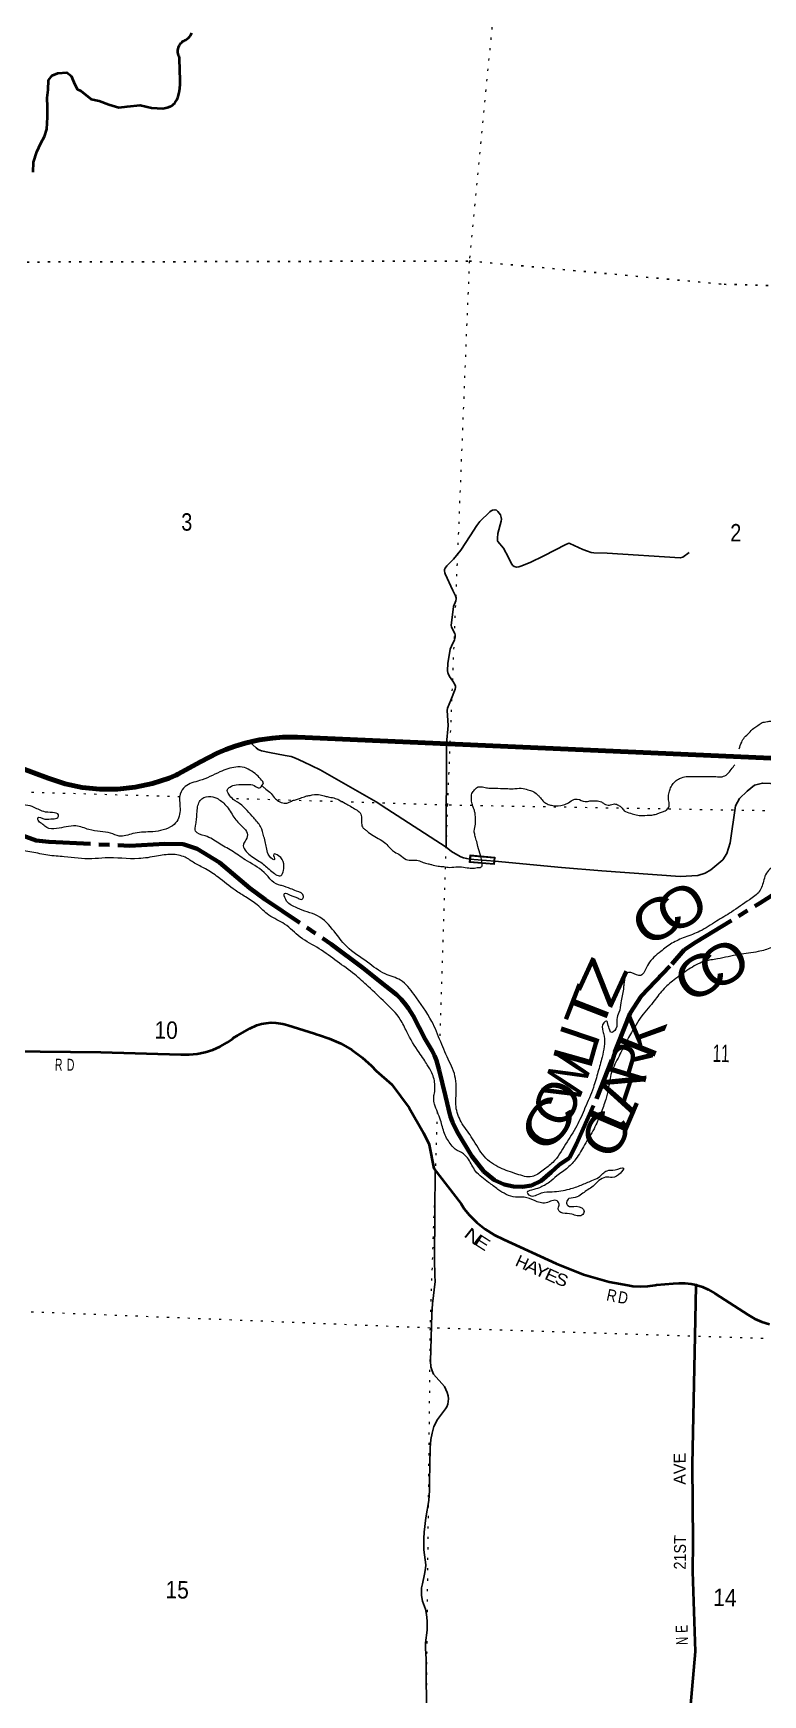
# Model space of a CAD drawing. Header units: feet. Extents: x -481249 to -254670, y -730376 to -544252.
# Drawn here: x -426964 to -419631, y -576728 to -560021 of the extents above; entities that cross this region are included whole.
import ezdxf
from ezdxf.enums import TextEntityAlignment as Align

# ---------------------------------------------------------------- set-up
doc = ezdxf.new("R2010")
doc.units = ezdxf.units.FT
doc.header["$LTSCALE"] = 70
doc.linetypes.add('DOTTED', pattern=[1.5, 0.3, -1.2])
doc.linetypes.add('LONG_DASH_SHORT_DASH', pattern=[9.9, 6, -1.2, 1.5, -1.2])
for name, color, linetype, lineweight in [('11', 7, 'LONG_DASH_SHORT_DASH', 60), ('23', 7, 'Continuous', 70), ('26', 7, 'Continuous', 40), ('27', 7, 'Continuous', 13), ('29', 7, 'Continuous', 25), ('31', 7, 'Continuous', 13), ('39', 7, 'Continuous', 13), ('6', 7, 'DOTTED', 25), ('7', 7, 'DOTTED', 13)]:
    doc.layers.add(name, color=color, linetype=linetype, lineweight=lineweight)
doc.layers.add('12', color=7, linetype='Continuous')

msp = doc.modelspace()

# ---------------------------------------------------------------- linework, layer by layer
at = {"layer": '11'}
msp.add_line((-420667.88, -569504.47), (-420667.47, -569503.82), dxfattribs=at)
for points in [[(-427146.32, -568062.44), (-426932.97, -568136.84), (-426806.73, -568152.35), (-425992.31, -568192.77)], [(-425992.31, -568192.77), (-425639.5, -568172.17), (-425457.47, -568176.67), (-425315.76, -568223.7), (-425092.34, -568360.64), (-424785.53, -568617.24), (-424631.65, -568731.76), (-423968.21, -569181.32), (-423652.38, -569419.18), (-423484.23, -569552.57), (-423310.89, -569688.5), (-423265.03, -569732.7), (-423217.17, -569789.73), (-423190.93, -569826.65), (-423145.21, -569901.22), (-423023.53, -570135.18), (-422953.27, -570254.2), (-422929.59, -570300.37), (-422911.39, -570350.41), (-422883.72, -570447.63), (-422820.97, -570710.18), (-422773.25, -570908.17), (-422750.7, -570970.75), (-422703.52, -571067.48), (-422555.1, -571312.16), (-422434.22, -571465.54), (-422328.69, -571552.12), (-422231.11, -571598.49), (-422138.2, -571616.63), (-422045.64, -571619.06), (-421954.26, -571606.54), (-421858.99, -571560.66), (-421757.46, -571473.69), (-421679.01, -571401.04), (-421575.34, -571328.13), (-421501.98, -571189.19), (-421302.9, -570734.65), (-421117.91, -570263.72), (-421085.92, -570180.65), (-420963.79, -569873.96), (-420854.98, -569704.87), (-420546.63, -569381.25), (-420422.79, -569236.91), (-420303.74, -569160.87), (-419662.16, -568769.15), (-418576.79, -568078.48)]]:
    msp.add_lwpolyline(points, dxfattribs=at)
at = {"layer": '23'}
msp.add_lwpolyline([(-427103.36, -567404.01), (-426813.08, -567512.89), (-426644.11, -567567.44), (-426470.37, -567604.03), (-426293.76, -567622.27), (-426116.2, -567621.94), (-425939.65, -567603.05), (-425766.05, -567565.81), (-425597.29, -567510.63), (-425560.51, -567495.6), (-425527.57, -567482.13), (-425510.51, -567472.68), (-425284.14, -567347.2), (-425113.58, -567259.56), (-425029.33, -567222.15), (-424934.8, -567190.24), (-424834.78, -567160.02), (-424749.75, -567139.98), (-424689.91, -567126.89), (-424560.46, -567109.35), (-424453.98, -567099.97), (-424369, -567098.66), (-424359.1, -567098.72), (-424332.82, -567098.89), (-424309.1, -567099.94), (-416981.21, -567425.88)], dxfattribs=at)
at = {"layer": '26'}
for points in [[(-425501.75, -560244.92), (-425503.42, -560240.35), (-425506.89, -560228.25), (-425509.07, -560215.85), (-425509.94, -560203.29), (-425509.49, -560190.7), (-425507.73, -560178.24), (-425504.68, -560166.02), (-425500.37, -560154.19), (-425494.84, -560142.88), (-425488.17, -560132.2), (-425480.41, -560122.29), (-425471.66, -560113.23), (-425462.01, -560105.15), (-425451.57, -560098.11), (-425440.45, -560092.21), (-425428.77, -560087.5), (-425428.68, -560087.44), (-425415.75, -560078.48), (-425403.83, -560068.21), (-425393.04, -560056.76), (-425383.51, -560044.24), (-425375.35, -560030.79), (-425368.63, -560016.57)], [(-426963.51, -561419.05), (-426959.9, -561318.01), (-426928, -561214.1), (-426886.37, -561128.45), (-426851.04, -561058.75), (-426825.71, -560986.87), (-426821.6, -560864.39), (-426819.81, -560759.94), (-426824.29, -560669.45), (-426814.91, -560591.26), (-426809.21, -560492.91), (-426774.29, -560447.32), (-426717.67, -560424.22), (-426625.19, -560417.82), (-426581.58, -560450.75), (-426554.54, -560513.51), (-426521.62, -560584.42), (-426483.72, -560599.16), (-426382.79, -560685.34), (-426300.73, -560700.86), (-426202.95, -560736.76), (-426103.1, -560768.67), (-426018.58, -560758.12), (-425889.83, -560744.33), (-425773.81, -560770.51), (-425661.5, -560778.53), (-425629.96, -560771.23), (-425604.56, -560765.36), (-425579.96, -560754.75), (-425577.48, -560753.51), (-425564.67, -560745.33), (-425552.79, -560735.86), (-425541.96, -560725.19), (-425539.03, -560721.63), (-425519.37, -560691.09), (-425511.77, -560671.63), (-425506.79, -560658.88), (-425495.54, -560618.21), (-425488.6, -560576.58), (-425486.05, -560534.46), (-425487.92, -560492.3), (-425492.03, -560282.16)], [(-425492, -560282.29), (-425492.08, -560281.41), (-425494.02, -560268.72), (-425497.28, -560256.31), (-425501.82, -560244.3)], [(-424786.6, -570028.87), (-424767.25, -570017.85), (-424736.6, -570005.09), (-424715.06, -569996.13), (-424668.84, -569982.35), (-424621.44, -569973.49), (-424573.36, -569969.62), (-424525.15, -569970.81), (-424477.32, -569977.02), (-424454.82, -569982.39), (-424429.82, -569988.38), (-424404.82, -569994.19), (-424135.25, -570078.65), (-424110.25, -570088.5), (-424085.25, -570096.63), (-423988.98, -570127.93), (-423872.5, -570179.82), (-423762.08, -570243.6), (-423658.93, -570318.57), (-423564.19, -570403.92), (-423518.1, -570452.64), (-423357.84, -570592.11), (-423186.39, -570826.03), (-423040.33, -571076.59), (-422982.65, -571195.51), (-422982.68, -571197.52), (-422936.59, -571437.43), (-422662.99, -571793.21), (-422631.35, -571843.21), (-422583.03, -571901.82), (-422505.74, -571977.78), (-422420.93, -572045.23), (-422329.53, -572103.46), (-422232.55, -572151.81), (-421707.08, -572391.93), (-421432.64, -572501.46), (-421176.21, -572574.45), (-421118.95, -572586.86), (-420987.83, -572610.71), (-420937.01, -572619.19), (-420862.27, -572623.72), (-420787.47, -572620.43), (-420713.43, -572609.33), (-420699.61, -572606.37), (-420530.71, -572593.3), (-420471, -572587.61), (-420411.02, -572588.19), (-420351.43, -572595.03), (-420302.01, -572606.04)], [(-429640.8, -570231.24), (-426283.99, -570266.83), (-425479.19, -570291.19), (-425397.53, -570291.54), (-425316.27, -570283.36), (-425236.32, -570266.72), (-425158.54, -570241.83), (-425083.79, -570208.93), (-425012.89, -570168.41), (-424960.99, -570131.04), (-424946.32, -570119.87), (-424910.99, -570099.75), (-424786.6, -570028.87)], [(-420358.97, -576865.84), (-420308.97, -576292.11), (-420335.38, -575489.98), (-420332.3, -575192.68), (-420339.01, -574413), (-420310.81, -573119.59), (-420302.25, -572619.92), (-420302.01, -572606.04)], [(-420302.01, -572606.04), (-420292.89, -572608.07), (-420236.03, -572627.16), (-420181.47, -572652.09), (-420157.61, -572666.08), (-420110.44, -572693.74), (-420107.61, -572695.56), (-419777.07, -572908.08), (-419709.91, -572947.1), (-419639.05, -572978.9), (-419565.24, -573003.11)]]:
    msp.add_lwpolyline(points, dxfattribs=at)
at = {"layer": '29'}
for p, q in [((-422809.09, -567162.17), (-422813.7, -568206.78)), ((-422575.86, -568326.11), (-422325.2, -568345.86)), ((-422924.58, -571439.65), (-422932.18, -572351.68))]:
    msp.add_line(p, q, dxfattribs=at)
for points in [[(-422809.09, -567162.17), (-422793.26, -566981.38), (-422801.74, -566832.83), (-422800.68, -566808.42), (-422767.8, -566726.72), (-422722.2, -566615.3), (-422719.54, -566599.91), (-422721.14, -566586.65), (-422730.68, -566564.37), (-422746.59, -566535.72), (-422780.53, -566489.03), (-422794.32, -566460.38), (-422798.02, -566452.42), (-422800.14, -566428.01), (-422797.5, -566357.45), (-422772.05, -566213.14), (-422760.37, -566183.43), (-422729.62, -566119.77), (-422724.31, -566093.23), (-422722.19, -566069.89), (-422725.38, -566056.1), (-422759.32, -565992.43), (-422763.02, -565973.86), (-422750.83, -565869.35), (-422738.11, -565784.46), (-422714.76, -565729.28), (-422712.65, -565708.06), (-422713.7, -565698.51), (-422719.01, -565678.34), (-422746.59, -565623.17), (-422822.95, -565457.64), (-422827.71, -565446.5), (-422828.77, -565428.46), (-422828.77, -565412.54), (-422823.47, -565399.81), (-422805.44, -565375.4), (-422738.11, -565309.09), (-422665.99, -565219.95), (-422572.66, -565075.64), (-422504.79, -564969.53), (-422474.56, -564930.8), (-422373.28, -564833.71), (-422362.14, -564823.63), (-422348.35, -564817.26), (-422322.37, -564812.49), (-422305.93, -564818.32), (-422292.67, -564829.47), (-422268.81, -564863.95), (-422260.32, -564889.42), (-422258.74, -564905.87), (-422260.32, -564926.56), (-422292.67, -565050.18), (-422297.44, -565099.52), (-422296.38, -565123.92), (-422292.67, -565130.82), (-422237.53, -565198.73), (-422186.62, -565292.11), (-422157.98, -565355.77), (-422144.2, -565372.75), (-422130.41, -565384.42), (-422104.95, -565388.67), (-422083.74, -565387.61), (-422063.59, -565381.24), (-421970.27, -565343.04), (-421830.27, -565275.13), (-421609.68, -565160.53), (-421587.4, -565150.98), (-421579.45, -565149.39), (-421571.5, -565152.04), (-421439.99, -565211.47), (-421393.85, -565230.04), (-421355.67, -565241.71), (-421329.69, -565245.42), (-421193.94, -565249.66), (-420460.04, -565296.35), (-420434.58, -565287.86), (-420370.95, -565241.18)], [(-424786.31, -567148.64), (-424723.99, -567205.81), (-424702.78, -567222.79), (-424670.96, -567237.64), (-424588.24, -567254.62), (-424431.28, -567284.33), (-424371.89, -567294.94), (-424327.34, -567309.8), (-424246.74, -567345.88), (-424081.29, -567428.64), (-423517.08, -567749.09), (-423408.9, -567819.13), (-422813.7, -568206.78)], [(-420460.54, -568499.85), (-420283.98, -568491.33), (-420211.87, -568465.86), (-420152.48, -568431.91), (-420033.69, -568334.28), (-419991.27, -568270.62), (-419957.33, -568160.26), (-419906.43, -567791), (-419864.01, -567714.6), (-419787.65, -567642.45), (-419715.53, -567583.03), (-419634.93, -567561.8), (-419393.12, -567570.29), (-418358.02, -567633.96), (-418001.67, -567633.96), (-417721.68, -567650.94), (-417513.82, -567672.16), (-417348.73, -567684.11), (-417191.41, -567701.87), (-417030.2, -567744.31), (-416754.46, -567812.22)], [(-422813.7, -568206.78), (-422758.25, -568249.39), (-422696.74, -568286.53), (-422664.92, -568301.39), (-422640.53, -568310.94), (-422606.59, -568319.43), (-422575.86, -568326.11)], [(-422325.2, -568345.86), (-421655.75, -568408.28), (-421248.69, -568441.63), (-420460.54, -568499.85)], [(-422932.18, -572351.68), (-422925.81, -572511.82), (-422924.76, -572572.3), (-422950.21, -572797.26), (-422957.63, -572902.3), (-422971.43, -573374.5), (-422967.17, -573431.79), (-422954.46, -573472.12), (-422940.66, -573502.89), (-422831.43, -573629.16), (-422801.72, -573688.58), (-422793.23, -573722.53), (-422789.01, -573752.25), (-422795.36, -573807.42), (-422805.96, -573832.89), (-422818.71, -573854.12), (-422899.31, -573960.23), (-422936.42, -574029.2), (-422954.46, -574096.05), (-422968.23, -574160.78), (-422975.67, -574244.6), (-422979.91, -574584.16), (-422979.91, -574673.29), (-422988.38, -574775.15), (-423018.09, -574949.18)], [(-423018.09, -574949.18), (-423035.04, -575091.38), (-423039.29, -575157.16), (-423037.17, -575269.64), (-423018.08, -575422.44), (-423020.2, -575458.52), (-423030.8, -575513.7), (-423052.01, -575611.32), (-423060.5, -575653.76), (-423060.5, -575730.16), (-423052.01, -575785.34), (-423022.32, -575868.11), (-423010.64, -575920.09), (-423003.23, -575982.71), (-423003.23, -576078.21), (-423020.2, -576205.54)], [(-423013.06, -576366.58), (-423011.65, -576987.44), (-423012.33, -578315.49), (-423046.61, -579261.2)], [(-423013.06, -576366.58), (-423020.18, -576262.83), (-423020.2, -576205.54)]]:
    msp.add_lwpolyline(points, dxfattribs=at)
at = {"layer": '31'}
for p, q in [((-422572.05, -568284.06), (-422323.04, -568306.32)), ((-422323.04, -568306.32), (-422329.72, -568381.02))]:
    msp.add_line(p, q, dxfattribs=at)
msp.add_lwpolyline([(-422329.72, -568381.02), (-422578.73, -568358.76), (-422572.05, -568284.06)], dxfattribs=at)
msp.add_lwpolyline([(-422570.05, -568351.5), (-422564.79, -568292.73), (-422331.71, -568313.57), (-422336.97, -568372.34)], close=True, dxfattribs=at)
at = {"layer": '39'}
for points in [[(-419868.98, -567217.19), (-419843, -567148.62), (-419814.07, -567100.91), (-419771.19, -567059.48), (-419722.11, -567008.11), (-419679.48, -566980.74), (-419636.84, -566953.37), (-419614.65, -566947.74), (-419584.44, -566942.25), (-419550.24, -566938.84), (-419488.53, -566970.08), (-419399.06, -567021.9), (-419313.63, -567075.65), (-419270.06, -567110.58), (-419212.5, -567149.78), (-419146.73, -567179.08), (-418994.51, -567201.88), (-418894.14, -567203.66), (-418805.54, -567189.17), (-418741.37, -567194.33), (-418677.2, -567199.49), (-418528.38, -567186.06), (-418472, -567177.02), (-418397.97, -567192.4), (-418344.04, -567209.43), (-418228.2, -567245.64), (-418131.6, -567233.3), (-418070.72, -567196.21), (-418031.72, -567146.67), (-418004.66, -567090.9), (-417958.01, -567063.6), (-417858.99, -567027.18), (-417806.69, -567022.09), (-417740.14, -567005.19), (-417711.59, -566979.57), (-417702.53, -566919.46), (-417666.99, -566837.72), (-417642.04, -566787.93), (-417590.92, -566734.59), (-417511.05, -566643.59), (-417435.19, -566552.52), (-417336.46, -566415.64), (-417302.89, -566331.85), (-417259.84, -566280.38), (-417220.26, -566196.7), (-417189.11, -566136.98), (-417169.81, -566064.99), (-417161.02, -566020.94), (-417159.01, -566020.98), (-417120.01, -565971.44), (-417084.78, -565907.78), (-417049.31, -565830.05), (-416962.87, -565707.02), (-416931.69, -565645.29), (-416918.4, -565573.2), (-416905.05, -565497.08), (-416889.76, -565425.03), (-416866.61, -565363.15), (-416847.89, -565325.31), (-416816.57, -565255.55), (-416777.12, -565179.9), (-416756.26, -565134.06), (-416736.44, -565031.95), (-416708.76, -564940.02), (-416673.67, -564884.38), (-416623.94, -564794.85), (-416584.52, -564721.22), (-416542.72, -564625.52), (-416448.5, -564400.16), (-416403.97, -564262.32), (-416363.97, -564154.53), (-416311.58, -564026.88), (-416271.3, -563903.03)], [(-424671.96, -567597.18), (-424655.04, -567547.25), (-424657.02, -567545.21), (-424704.3, -567492.13), (-424767.71, -567442.78), (-424841.36, -567405.3), (-424927.61, -567399.75), (-425087.1, -567449.15), (-425291.39, -567535.93), (-425437, -567595.63), (-425486.48, -567671.1), (-425488.62, -567795.63), (-425519.3, -567945.77), (-425582.5, -568000.9), (-425790.19, -568051.46), (-425961.16, -568068.51), (-426100.16, -568094.16), (-426186, -568064.51), (-426290.14, -568048.59), (-426404.25, -568028.48), (-426534.15, -567992.02), (-426632.69, -568000.31), (-426729.39, -568018.68), (-426827.61, -568008.9), (-426867.21, -567976.05), (-426908.81, -567943.16), (-426916.29, -567910.88), (-426846.2, -567922.17), (-426767.85, -567919.55), (-426715.41, -567906.42), (-426709.15, -567892.46), (-426838.98, -567851.98), (-426952.64, -567805.76), (-427140.72, -567766.25), (-427266.74, -567737.89), (-427404.87, -567713.33), (-427510.99, -567695.37), (-427597.21, -567687.81), (-427687.23, -567668.13), (-427702.64, -567629.68), (-427872.68, -567592.5), (-428030.96, -567571.6), (-428182.97, -567536.75), (-428467.52, -567385.02), (-428604.82, -567312.26), (-428759.85, -567219.09), (-428867.25, -567158.91), (-428903.28, -567152.24), (-428995.01, -567114.45), (-429114.56, -567060.08), (-429280.24, -567002.89), (-429433.23, -566907.75), (-429584.24, -566814.65), (-429813.65, -566726.18), (-429959.23, -566667.34), (-430214.87, -566586.44), (-430410.32, -566508.63), (-430600.27, -566461.05), (-430742.52, -566442.44), (-430918.83, -566419.22), (-431004.77, -566395.59), (-431086.14, -566339.89), (-431148.3, -566334.77), (-431246.39, -566316.95), (-431340.7, -566313.26), (-431463.05, -566305.06), (-431548.92, -566393.95), (-431659.69, -566530.61), (-431770.61, -566675.31), (-431822.86, -566794.93), (-431779.13, -566938.36), (-431783.51, -567076.91), (-431807.39, -567180.96), (-431770.59, -567259.98), (-431752.85, -567396.92), (-431799.19, -567522.67), (-431790.84, -567621.27), (-431789.06, -567751.89), (-431845.53, -567883.5), (-431963.05, -568062.23), (-432065.11, -568158.87), (-432134.16, -568203.85), (-432157.87, -568181.33), (-432230.24, -568186.07), (-432393.55, -568341.89), (-432502.04, -568462.52), (-432579.98, -568557.57), (-432661.93, -568652.55), (-432737.75, -568741.62), (-432813.09, -568802.56), (-432783.29, -568821.18), (-432659.95, -568771.13), (-432550.13, -568690.71), (-432469.56, -568676.07), (-432476.1, -568706.09), (-432580.58, -568826.79), (-432682.53, -568917.4)], [(-420745.12, -567881.99), (-420700.79, -567872.74), (-420668.46, -567861.26), (-420630.08, -567847.87), (-420595.61, -567828.4), (-420572.91, -567792.63), (-420570.49, -567768.57), (-420579.6, -567714.16), (-420572.54, -567654.01), (-420557.73, -567610.07), (-420530.84, -567564.34), (-420490.04, -567526.89), (-420447.54, -567507.55), (-420387.08, -567494.56), (-420288.71, -567496.31), (-420226.45, -567495.41), (-420180.28, -567496.23), (-420101.96, -567495.62), (-420039.73, -567496.72), (-419989.09, -567471.5), (-419948.12, -567424.01), (-419911.85, -567375.89)], [(-424468.09, -568589.32), (-424474.11, -568589.21), (-424642.57, -568459.64), (-424835.16, -568331.64), (-424966.16, -568242.92), (-425099.39, -568166.21), (-425236.66, -568091.44), (-425332.26, -568045.54), (-425329.05, -567975.27), (-425322.09, -567921.15), (-425316.87, -567850.92), (-425307.71, -567784.78), (-425286.77, -567734.92), (-425201.74, -567694.24), (-425119.74, -567713.78), (-425026.6, -567785.76), (-424946.29, -567903.72), (-424861.59, -567999.66), (-424812.51, -568064.83), (-424825.72, -568132.9), (-424850.57, -568176.66), (-424782.17, -568286.37), (-424663.07, -568366.85), (-424564.11, -568450.99), (-424472.42, -568490.79), (-424449.45, -568438.96), (-424446.3, -568372.71), (-424497.12, -568291.44), (-424547.06, -568276.49), (-424537.95, -568330.9), (-424589.56, -568295.83), (-424616.46, -568225.03), (-424644.44, -568099.96), (-424678.85, -567998.89), (-424747.63, -567911.27), (-424812.63, -567837.79), (-424867.91, -567782.56), (-424953.27, -567724.78), (-424996.57, -567673.78), (-425011.8, -567625.29), (-424987.3, -567601.62), (-424924.66, -567578.62), (-424810.13, -567574.63), (-424744.06, -567585.85), (-424690.24, -567608.91), (-424671.96, -567597.18)], [(-424660.94, -567590.77), (-424640.05, -567609.8), (-424584.57, -567652.98), (-424541.3, -567705.99), (-424511.63, -567732.64), (-424455.87, -567759.75), (-424403.65, -567758.67), (-424357.1, -567737.39), (-424318.75, -567726.02), (-424278.36, -567712.67), (-424223.82, -567693.55), (-424181.49, -567684.26), (-424095, -567675.75), (-424041, -567688.77), (-423999.02, -567699.56), (-423942.98, -567710.6), (-423891.1, -567729.61), (-423825.48, -567766.94), (-423775.74, -567793.94), (-423720.08, -567827.08), (-423678.48, -567859.97), (-423663.38, -567916.49), (-423664.17, -567962.69), (-423646.97, -568013.22), (-423621.22, -568033.77), (-423593.49, -568056.37), (-423531.95, -568097.64), (-423460.37, -568139.1), (-423408.87, -568180.2), (-423369.44, -568223.09), (-423331.82, -568253.9), (-423276.13, -568285.03), (-423216.63, -568328.28), (-423152.53, -568337.46), (-423094.31, -568338.49), (-423044.47, -568359.47), (-422994.49, -568372.41), (-422960.5, -568381.05), (-422894.5, -568396.29), (-422836.35, -568401.34), (-422778.24, -568408.41), (-422695.8, -568401.83), (-422657.69, -568404.52), (-422585.56, -568413.84), (-422529.36, -568414.84), (-422503.19, -568411.29), (-422460.9, -568404), (-422452.66, -568392.09), (-422450.95, -568372.82)], [(-422450.95, -568372.82), (-422466.93, -568287.36), (-422495.53, -568198.45), (-422510.48, -568133.89), (-422523.71, -568085.44), (-422531.02, -568043.11), (-422519.77, -567972.99), (-422518.88, -567920.77), (-422522.07, -567872.49), (-422529.48, -567836.2), (-422540.97, -567803.85), (-422556.24, -567757.36), (-422557.8, -567731.22), (-422554.65, -567664.97), (-422527.94, -567629.28), (-422499.39, -567603.67), (-422461.14, -567598.32), (-422409.09, -567607.28), (-422360.98, -567612.16), (-422292.73, -567613.37), (-422194.4, -567617.13), (-422122.1, -567616.41), (-422039.72, -567613.85), (-421977.8, -567633.04), (-421933.88, -567647.88), (-421888.33, -567684.86), (-421866.66, -567709.35), (-421831.22, -567750.17), (-421787.47, -567775.05), (-421741.47, -567785.92), (-421632.93, -567779.81), (-421584.37, -567758.57), (-421529.59, -567725.39), (-421495.39, -567721.98), (-421415.51, -567747.51), (-421369.2, -567740.3), (-421308.94, -567739.36), (-421250.9, -567750.44), (-421225.11, -567768.98), (-421173.13, -567781.96), (-421122.74, -567770.8), (-421082.79, -567783.57), (-421051.05, -567806.23), (-421023.5, -567838.87), (-420959.68, -567864.11), (-420903.75, -567881.18), (-420841.58, -567886.31), (-420745.12, -567881.99)], [(-421580.28, -571736.81), (-421603.05, -571776.59), (-421591.56, -571808.94), (-421505.34, -571816.5), (-421425.94, -571870.15), (-421448.64, -571905.91), (-421550.88, -571896.06), (-421641.04, -571884.41), (-421678.87, -571865.65), (-421686.42, -571837.39), (-421677.67, -571795.35), (-421697.19, -571762.86), (-421809.95, -571780.94), (-421926.04, -571758.79), (-422027.87, -571724.83), (-422116.19, -571723.26), (-422293.58, -571645.77), (-422386.76, -571575.8), (-422517.35, -571462.97), (-422589.59, -571343.14), (-422638.89, -571290.03), (-422722.37, -571240.32), (-422761.83, -571199.44), (-422830.16, -571085.71), (-422870.01, -570950.39), (-422929.52, -570790.6), (-422938.46, -570726.15), (-422931.64, -570680.06), (-422926.28, -570601.8), (-422956.23, -570474.69), (-423003.03, -570393.49), (-423038.24, -570338.62), (-423085.28, -570271.48), (-423208.2, -570062.35), (-423274.32, -569936.6), (-423426.03, -569767.14), (-423595.95, -569605.39), (-423732.46, -569486.43), (-423908.92, -569354.71), (-424089.46, -569226.93), (-424280.21, -569109.02), (-424436.63, -568979.66), (-424595.7, -568888.42), (-424712.42, -568785.89), (-424829.52, -568705.45), (-424932.8, -568639.32), (-425105.24, -568507.66), (-425232.3, -568423.03), (-425343.75, -568364.79), (-425437.14, -568306.87), (-425571.19, -568278.37), (-425724.1, -568295.74), (-425903.24, -568320.68), (-426240.45, -568312.68), (-426375.15, -568322.34), (-426651.9, -568301.34), (-426816.3, -568286.36), (-426976.41, -568255.39), (-427303.04, -568215.42), (-427634.96, -568133.17), (-427765, -568104.74), (-428037.35, -568061.72), (-428226.78, -567984.02), (-428358.69, -567947.51), (-428522.67, -567908.43), (-428679.01, -567891.59), (-428855.94, -567904.52), (-428984.41, -567902.23), (-429143.31, -567917.49), (-429399.39, -567979.24), (-429502.49, -568019.6), (-429700.46, -568088.4), (-429805.6, -568130.74), (-429856.58, -568176.04), (-429966.84, -568282.58), (-430014.31, -568358.08), (-430068.26, -568459.59), (-430076.71, -568483.55), (-430030.23, -568466.29), (-429997.66, -568440.75), (-429935.92, -568353.45), (-429863.87, -568250.25), (-429808.98, -568211.04), (-429691.59, -568156.87), (-429544.05, -568101.23), (-429418.66, -568049.21), (-429327.77, -568018.68), (-429265.06, -567991.67), (-429206.4, -567966.59), (-429153.97, -567953.46), (-429134.41, -567983.95), (-429145.17, -568025.95), (-429242.87, -568102.57), (-429364.28, -568156.67), (-429530.47, -568246.13), (-429649.97, -568306.29), (-429804.88, -568440.16)], [(-414241.95, -568780.06), (-414412.17, -568840.48), (-414582.94, -568845.48), (-414755.92, -568862.49), (-414980.75, -568858.49), (-415171.01, -568828.99), (-415353.06, -568789.59), (-415577.38, -568755.46), (-415727.42, -568722.66), (-415895.18, -568669.44), (-416050.31, -568582.3), (-416161.59, -568514.02), (-416286.83, -568322.93), (-416300.26, -568286.53), (-416335.6, -568239.69), (-416603.53, -568172.64), (-416705.32, -568136.67), (-416879.04, -568079.33), (-417166.69, -567991.84), (-417391.08, -567961.73), (-417713.48, -567909.79), (-418028.4, -567890.12), (-418208.93, -567878.88), (-418451.97, -567882.59), (-418698.01, -567944.52), (-418950.55, -568034.46), (-419189.94, -568176.87), (-419344.36, -568282.62), (-419484.53, -568376.57), (-419594.51, -568467.03), (-419619.74, -568532.89), (-419665.93, -568650.61), (-419765.74, -568733.22), (-419946.61, -568858.59), (-420096.77, -568950.35), (-420263.14, -569049.86), (-420412.79, -569111.49), (-420544.34, -569171.43), (-420656.19, -569253.83), (-420780.81, -569378.19), (-420820.3, -569455.85), (-420857.12, -569495.38), (-420947.04, -569469.67), (-420989.2, -569468.92), (-421009.75, -569496.68), (-421027.29, -569582.76), (-421032.17, -569632.91), (-421056.59, -569769.09), (-421076.34, -569867.19), (-421099.63, -569937.1), (-421107.31, -570033.4), (-421160.08, -570066.62), (-421169.74, -570044.35), (-421188.75, -569981.73), (-421200.35, -569955.4), (-421228.73, -569970.97), (-421238.2, -570055.19), (-421227.02, -570105.61), (-421224.79, -570210.13), (-421246.73, -570318.24), (-421287.42, -570466.19), (-421334.26, -570622.07), (-421418.11, -570827.53), (-421501.54, -571008.88), (-421613.11, -571191.74), (-421742.77, -571376.29), (-421838.47, -571452.94), (-421950.01, -571517.26), (-422102.2, -571492.45), (-422271.79, -571429.16), (-422432.47, -571313.79), (-422547.91, -571136.94), (-422651.75, -570986.41), (-422711.4, -570834.67), (-422712.49, -570663.87), (-422739.05, -570456.45), (-422781.6, -570361.26), (-422868.56, -570162.82), (-422957.42, -569958.31), (-423135.52, -569687.92), (-423271.58, -569542.85), (-423425.12, -569479.85), (-423603.83, -569362.14), (-423811.99, -569205.75), (-423957.54, -569028.36), (-424131.75, -568882.61), (-424235.58, -568848.62), (-424329.28, -568808.78), (-424426.33, -568730.7), (-424437.35, -568670.23), (-424387.4, -568685.18), (-424301.63, -568718.85), (-424259.62, -568727.64), (-424247.09, -568699.73), (-424318.46, -568646.23), (-424376.3, -568623.1), (-424468.09, -568589.32)], [(-414246.45, -569044.44), (-414376.63, -569110.34), (-414557.54, -569121.19), (-414696.09, -569120.73), (-414898.46, -569095.03), (-415122.67, -569054.88), (-415308.6, -569007.37), (-415466.88, -568986.47), (-415656.96, -568946.93), (-415859.09, -568907.17), (-416051.08, -568861.56), (-416254.77, -568795.65), (-416406.16, -568724.65), (-416537.38, -568647.98), (-416655.37, -568619.76), (-416737.54, -568610.26), (-416799.01, -568564.97), (-416828.32, -568634.77), (-416885.35, -568681.97), (-416953.91, -568698.84), (-417117.34, -568744.15), (-417158.67, -568695.19), (-417185.98, -568648.5), (-417168.06, -568540.32), (-417198.67, -568451.37), (-417262.66, -568436.17), (-417315.48, -568471.4), (-417370.36, -568510.6), (-417430.35, -568495.47), (-417559.42, -568410.8), (-417642.8, -568355.07), (-417786.47, -568302.29), (-417935.48, -568209.22), (-418066.52, -568122.51), (-418175.9, -568060.29), (-418252.01, -568048.89), (-418330.74, -568073.61), (-418343.72, -568127.63), (-418302.01, -568154.49), (-418333.84, -568254.38), (-418381.36, -568331.89), (-418443.54, -568445.31), (-418476.83, -568513.03), (-418461.8, -568573.57), (-418434.77, -568636.34), (-418443.52, -568678.37), (-418536.03, -568686.77), (-418664.75, -568698.55), (-418798.27, -568756.45), (-418905.94, -568828.87), (-419086.32, -568926.13), (-419199.8, -568986.39), (-419367.93, -569071.8), (-419457.6, -569148.57), (-419545.06, -569213.32), (-419676.3, -569255.18), (-419871.6, -569285.87), (-420085.18, -569328.28), (-420222.2, -569355.98), (-420374.13, -569433.64), (-420522.53, -569539.5), (-420636.74, -569641.95), (-420735.27, -569766.77), (-420862.45, -569923.24), (-420918.23, -570014.67), (-421000.97, -570155.85), (-421075.86, -570307.21), (-421150.95, -570470.63), (-421183.88, -570634.79), (-421209.83, -570742.83), (-421260.42, -570882.57), (-421327.31, -571036.09), (-421422.47, -571199.15), (-421509.19, -571338.25), (-421591.04, -571427.2), (-421700.92, -571511.64), (-421776.29, -571574.6), (-421875.62, -571629.09), (-421956.37, -571653.77), (-421998.94, -571677.12), (-421977.34, -571705.64), (-421854.4, -571679.69), (-421747.8, -571669.54), (-421574.65, -571642.48), (-421455.49, -571602.4), (-421350.31, -571558.06), (-421281.47, -571525.13), (-421195.99, -571458.34), (-421113.51, -571449.76), (-421030.9, -571433.15), (-421061.87, -571482.83), (-421144.93, -571525.55), (-421211.18, -571524.37), (-421337.19, -571612.54), (-421440.84, -571685.04), (-421495.66, -571720.23), (-421580.28, -571736.81)]]:
    msp.add_spline(points, degree=3, dxfattribs=at)
at = {"layer": '6'}
msp.add_lwpolyline([(-445983.47, -562022.6), (-443646.32, -562009.3), (-438409.18, -562114.5), (-433188.06, -562217.39), (-427971.02, -562324.23), (-422581.26, -562311.59), (-420019.01, -562546.02), (-417469.94, -562611.44), (-414132.46, -562694.02)], dxfattribs=at)
at = {"layer": '7'}
for p, q in [((-425489.4, -567700.35), (-427698.79, -567632.22)), ((-422801.33, -567783.26), (-424962.25, -567716.61)), ((-422801.17, -567774.26), (-422879.53, -570137.56)), ((-422903.56, -570862.25), (-422975.78, -573040.17)), ((-422975.78, -573040.17), (-423030.03, -578313.28)), ((-419313.32, -573154.66), (-422975.78, -573040.17))]:
    msp.add_line(p, q, dxfattribs=at)
for points in [[(-422035.71, -545337.92), (-422046.24, -546694.34), (-422151.93, -551922.34), (-422070.9, -557035.12), (-422581.26, -562311.59), (-422801.17, -567774.26)], [(-414226.02, -567925.59), (-417511.79, -567877.32), (-422801.33, -567783.26)], [(-422975.78, -573040.17), (-428205.11, -572830.64), (-433482.37, -572722.73), (-437837.14, -572661.39)]]:
    msp.add_lwpolyline(points, dxfattribs=at)

# ---------------------------------------------------------------- texts
at = {"layer": '12'}
for s, rotation, width, p in [('O', 31.212, 1.15, (-420550.12, -569102.13)), ('C', 32.237, 1.25, (-420791.25, -569229.24)), ('O', 30.648, 1.15, (-420129.48, -569673.94)), ('Z', 65.326, 1.35, (-421156.28, -569842.19)), ('C', 32.125, 1.25, (-420364.36, -569797.13)), ('T', 68.804, 1.25, (-421262.61, -570085.85)), ('K', 68.454, 1.15, (-420737, -570357.54)), ('L', 74.317, 1.15, (-421364.25, -570454.24)), ('W', 69.464, 0.9, (-421495.33, -570808.85)), ('A', 71.907, 1.2, (-420931.04, -570908.39)), ('O', 63.629, 1.05, (-421618.63, -571056.54)), ('C', 53.122, 1.4, (-421793.36, -571313.32)), ('L', 66.906, 1.3, (-421019.76, -571121.74)), ('C', 63.361, 1.15, (-421128.05, -571372.11))]:
    msp.add_text(s, height=400, rotation=rotation, dxfattribs=dict(at, width=width)).set_placement(p)
for s, rotation, p in [('I', 71.23, (-421303.77, -570230.14)), ('R', 73.158, (-420825.55, -570610.81))]:
    msp.add_text(s, height=400, rotation=rotation, dxfattribs=at).set_placement(p)
at = {"layer": '27'}
for s, rotation, width, p in [('R', 359.393, 0.65, (-426708.16, -570452.34)), ('D', 359.393, 0.65, (-426588.17, -570453.62)), ('N', 321.505, 1.45, (-422579.33, -572164.83)), ('E', 327.499, 1.4, (-422481.54, -572231.9)), ('H', 335.441, 1.05, (-422073.44, -572434.75)), ('A', 335.441, 1.25, (-421969.57, -572481.69)), ('Y', 335.441, 1.25, (-421879.44, -572522.8)), ('E', 335.441, 1.2, (-421775.44, -572569.16)), ('S', 338.243, 1.15, (-421673.42, -572609.94)), ('R', 347.771, 0.85, (-421161.4, -572772.07)), ('D', 349.691, 0.85, (-421045.67, -572793.3)), ('E', 91.886, 0.75, (-420386.53, -576063.91)), ('N', 91.886, 0.7, (-420382.57, -576183.84))]:
    msp.add_text(s, height=120, rotation=rotation, dxfattribs=dict(at, width=width)).set_placement(p, align=Align.CENTER)
msp.add_text('AVE', height=120, rotation=90.493, dxfattribs=at).set_placement((-420405.18, -574615.72))
at = {"layer": '27', "width": 0.9}
msp.add_text('21ST', height=120, rotation=89.406, dxfattribs=at).set_placement((-420405.17, -575469.29))
at = {"layer": '7', "width": 0.85}
for s, p in [('3', (-425475.6, -565022.87)), ('2', (-419957.88, -565131.3))]:
    msp.add_text(s, height=175, dxfattribs=at).set_placement(p)
at = {"layer": '7'}
for s, width, p in [('10', 0.9, (-425746.67, -570129.66)), ('11', 0.65, (-420136.51, -570364.42)), ('15', 0.9, (-425635.42, -575757.02)), ('14', 0.9, (-420129.67, -575834.66))]:
    msp.add_text(s, height=175, rotation=358.981, dxfattribs=dict(at, width=width)).set_placement(p)

doc.saveas('drawing.dxf')
